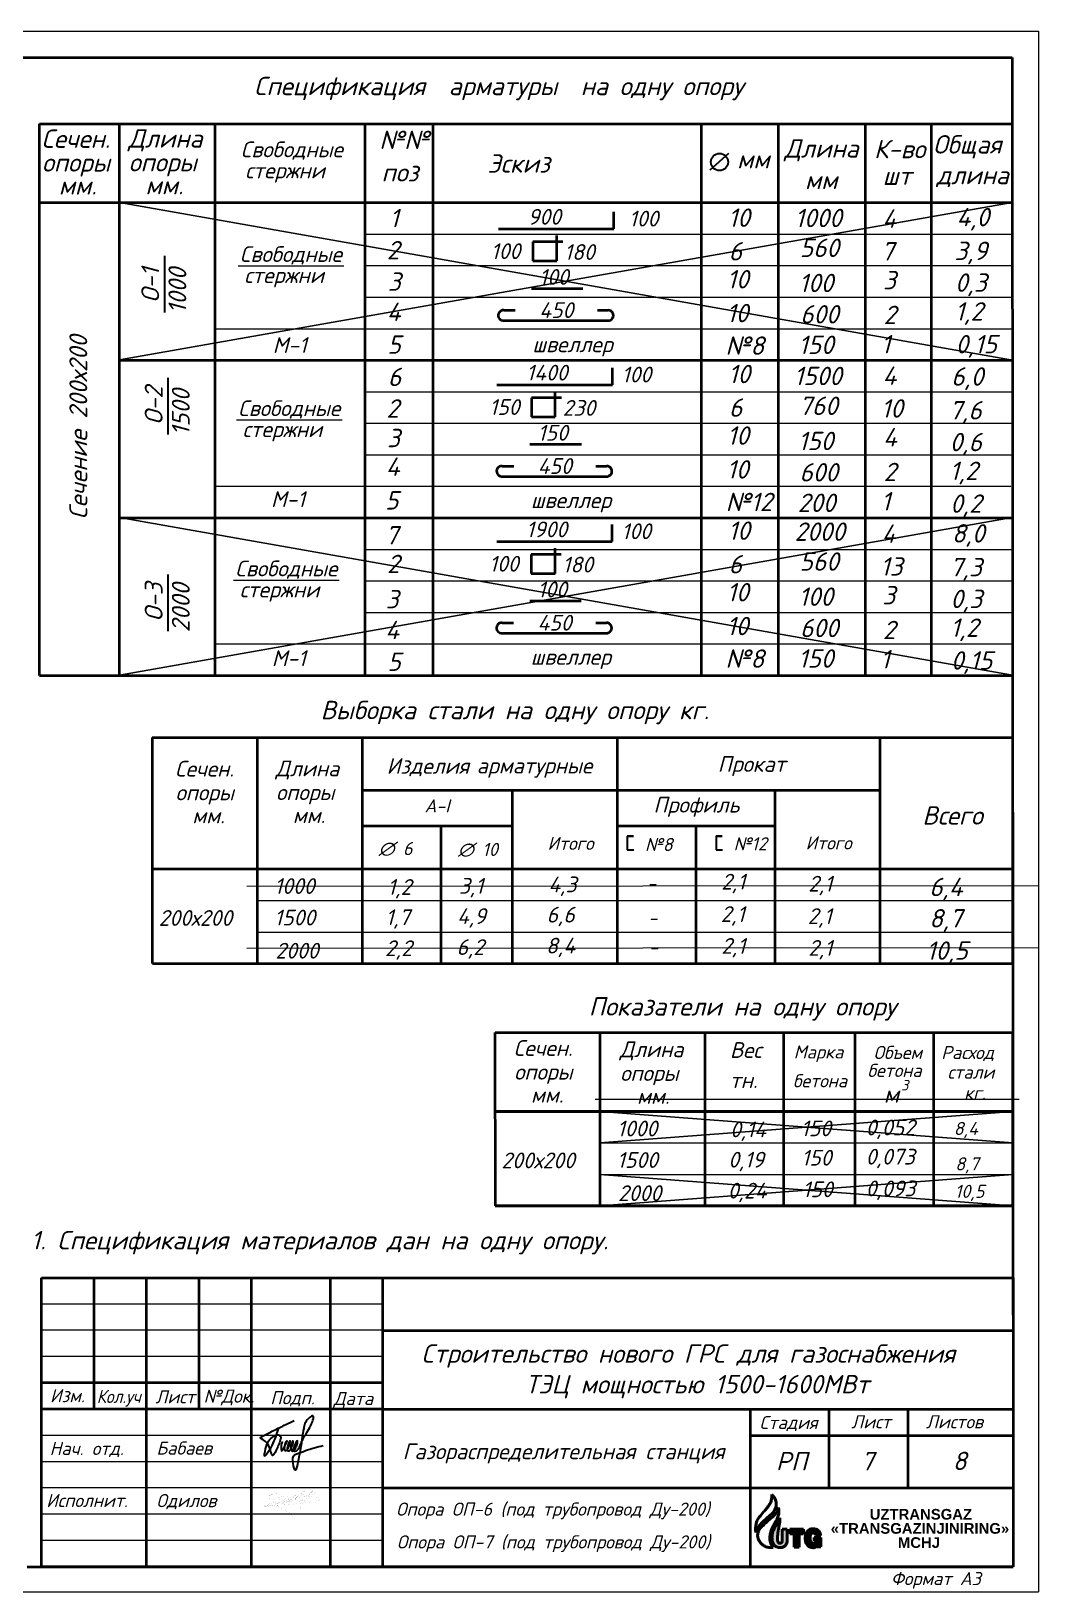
# Model space of a CAD drawing. Extents: x 108150 to 142535, y -18867 to -9422.
# Drawn here: x 136895.4 to 137087.3, y -16379.9 to -16082.9 of the extents above; entities that cross this region are included whole.
import ezdxf

# ---------------------------------------------------------------- set-up
doc = ezdxf.new("R2010")
doc.units = 0
doc.header["$MEASUREMENT"] = 0
doc.layers.add('12321', color=7, linetype='Continuous')
doc.layers.add('PDF2_Text', color=5, linetype='Continuous')
for name, color, linetype, lineweight in [('SNOVNOY', 3, 'Continuous', 70), ('Выносные', 8, 'Continuous', 15), ('надписи', 2, 'Continuous', 15), ('Основные', 4, 'Continuous', 40), ('Размер', 8, 'Continuous', 30), ('РАЗМЕРЫ', 8, 'Continuous', 30), ('Слой1', 1, 'Continuous', 60), ('Текст', 2, 'Continuous', 15)]:
    doc.layers.add(name, color=color, linetype=linetype, lineweight=lineweight)
doc.styles.add('PDF Arial', font='arial.ttf')
doc.styles.add('ГОСТ', font='isocpeur.ttf', dxfattribs={"oblique": 15, "height": 2.5})
doc.styles.add('ГОСТ2.5', font='isocpeur.ttf', dxfattribs={"oblique": 15, "height": 2.5})
doc.styles.add('ГОСТ3', font='isocpeur.ttf', dxfattribs={"oblique": 15, "height": 3})

msp = doc.modelspace()

# ---------------------------------------------------------------- hatches: boundary and pattern name
at = {"layer": '12321', "lineweight": 50, "ltscale": 2}
h = msp.add_hatch(color=170, dxfattribs=at)
h.dxf.hatch_style = 1
edge = h.paths.add_edge_path()
edge.add_line((137039.3761, -16367.9729), (137038.4438, -16367.9729))
edge.add_line((137038.4438, -16367.9729), (137038.4438, -16370.1347))
edge.add_spline(control_points=[(137038.4438, -16370.1347), (137038.4313, -16370.243), (137038.4116, -16370.4125), (137038.2499, -16370.6195), (137038.0423, -16370.6599), (137037.8317, -16370.6738), (137037.6796, -16370.5448), (137037.5891, -16370.3615), (137037.5515, -16370.1422), (137037.5557, -16369.7755), (137037.5388, -16369.3205), (137037.5779, -16368.8174), (137037.6371, -16368.3232), (137037.76, -16367.8543), (137037.8274, -16367.2645), (137037.9877, -16366.62), (137037.9783, -16366.1125), (137037.9734, -16365.8422)], knot_values=[0, 0, 0, 0, 0.32175029, 0.50372886, 0.7413174, 0.93122956, 1.11213119, 1.29654799, 1.53988838, 1.77020295, 2.39711599, 2.90378622, 3.28253457, 3.88886889, 4.35336348, 5.06194669, 5.86905617, 5.86905617, 5.86905617, 5.86905617], degree=3, periodic=0)
edge.add_spline(control_points=[(137037.9734, -16365.8422), (137037.9639, -16365.8629), (137037.8634, -16366.0813), (137037.6237, -16366.5769), (137037.2286, -16367.2954), (137036.8363, -16368.0505), (137036.4976, -16368.8004), (137036.4852, -16369.325), (137036.4789, -16369.5937)], knot_values=[0, 0, 0, 0, 0.06833028, 0.72117683, 1.65163806, 2.52459263, 3.28438922, 4.0823675, 4.0823675, 4.0823675, 4.0823675], degree=3, periodic=0)
edge.add_spline(control_points=[(137036.4789, -16369.5937), (137036.4825, -16369.6665), (137036.4964, -16369.9441), (137036.5513, -16370.4239), (137036.8109, -16371.0126), (137037.3852, -16371.3858), (137038.0428, -16371.5175), (137038.6902, -16371.3955), (137039.1689, -16371.0128), (137039.3469, -16370.5346), (137039.3682, -16370.2364), (137039.3761, -16370.1262)], knot_values=[0, 0, 0, 0, 0.2184505, 0.83381126, 1.44661398, 2.07318585, 2.80467327, 3.4162574, 3.99187545, 4.55748986, 4.88904194, 4.88904194, 4.88904194, 4.88904194], degree=3, periodic=0)
edge.add_line((137039.3761, -16370.1262), (137039.3761, -16367.9729))
h = msp.add_hatch(color=170, dxfattribs=at)
h.dxf.hatch_style = 1
h.paths.add_polyline_path([(137041.6295, -16368.8746), (137042.5003, -16368.8746), (137042.5003, -16367.9729), (137039.8621, -16367.9729), (137039.8621, -16368.8746), (137040.6809, -16368.8746), (137040.6809, -16371.3701), (137041.6295, -16371.3701)])
h = msp.add_hatch(color=170, dxfattribs=at)
h.dxf.hatch_style = 1
edge = h.paths.add_edge_path()
edge.add_spline(control_points=[(137045.708, -16369.1564), (137045.7041, -16369.0726), (137045.696, -16368.898), (137045.6183, -16368.6343), (137045.4807, -16368.3897), (137045.3146, -16368.23), (137045.1541, -16368.1165), (137045.0118, -16368.0231), (137044.8143, -16367.9684), (137044.5967, -16367.9099), (137044.2955, -16367.9117), (137043.9172, -16367.8949), (137043.471, -16368.0551), (137043.1362, -16368.4444), (137042.9221, -16368.8913), (137042.811, -16369.4764), (137042.7924, -16370.0158), (137042.915, -16370.5034), (137043.1175, -16370.8327), (137043.3561, -16371.2041), (137043.719, -16371.3926), (137044.0324, -16371.4811), (137044.2629, -16371.5086), (137044.4948, -16371.4923), (137044.7053, -16371.4097), (137044.8793, -16371.2957), (137044.9982, -16371.2182), (137045.0468, -16371.1865)], knot_values=[0, 0, 0, 0, 0.25111067, 0.5227896, 0.81665353, 1.0828984, 1.20521301, 1.40771753, 1.58789185, 1.81639069, 2.08087123, 2.48608788, 2.94981708, 3.44112246, 3.985778, 4.42046793, 5.22027539, 5.58514014, 5.90745935, 6.37746939, 6.88525477, 7.08490717, 7.35582828, 7.57743803, 7.77434882, 8.02634128, 8.20040993, 8.20040993, 8.20040993, 8.20040993], degree=3, periodic=0)
edge.add_line((137045.0468, -16371.1865), (137045.0468, -16371.3633))
edge.add_line((137045.0468, -16371.3633), (137045.7541, -16371.3633))
edge.add_line((137045.7541, -16371.3633), (137045.7541, -16369.5612))
edge.add_line((137045.7541, -16369.5612), (137044.4807, -16369.5612))
edge.add_line((137044.4807, -16369.5612), (137044.4807, -16370.2141))
edge.add_line((137044.4807, -16370.2141), (137044.8756, -16370.2141))
edge.add_spline(control_points=[(137044.8756, -16370.2141), (137044.8798, -16370.277), (137044.8882, -16370.4024), (137044.7847, -16370.5625), (137044.6106, -16370.6742), (137044.3982, -16370.6671), (137044.1513, -16370.6735), (137043.9164, -16370.5234), (137043.7959, -16370.2395), (137043.7479, -16369.9201), (137043.7612, -16369.5719), (137043.761, -16369.2657), (137043.8039, -16369.0048), (137043.9269, -16368.8073), (137044.1554, -16368.6845), (137044.418, -16368.6791), (137044.6563, -16368.7855), (137044.8164, -16368.9574), (137044.8196, -16369.1014), (137044.8208, -16369.1564)], knot_values=[0, 0, 0, 0, 0.18476977, 0.36821541, 0.54027769, 0.78268383, 0.98616211, 1.27703997, 1.54700192, 1.88874392, 2.2406241, 2.58982635, 2.80813824, 3.0254609, 3.2613069, 3.55693344, 3.77661183, 4.03780399, 4.19947695, 4.19947695, 4.19947695, 4.19947695], degree=3, periodic=0)
edge.add_line((137044.8208, -16369.1564), (137045.708, -16369.1564))

# ---------------------------------------------------------------- linework, layer by layer
at = {"lineweight": 25, "const_width": 0.00781}
msp.add_lwpolyline([(136942.472, -16361.4696), (136942.3367, -16361.3074), (136942.2286, -16361.2775), (136942.1319, -16361.2507), (136941.9411, -16361.2562), (136941.7069, -16361.2629), (136941.5889, -16361.2663), (136941.2596, -16361.3573), (136941.0626, -16361.4584), (136940.7849, -16361.6009), (136940.7644, -16361.783), (136940.7488, -16361.9226), (136940.7804, -16362.0863), (136940.9029, -16362.2087), (136941.0573, -16362.363), (136941.3182, -16362.496), (136941.5471, -16362.778), (136941.808, -16363.0015), (136941.9268, -16363.1033), (136941.9092, -16363.2357), (136941.8346, -16363.3102), (136941.7548, -16363.3155), (136941.5418, -16363.4006), (136941.2969, -16363.4485), (136941.0776, -16363.4914), (136940.8283, -16363.5709), (136940.5248, -16363.6188), (136940.1954, -16363.6708), (136939.8487, -16363.656), (136939.6199, -16363.6463), (136939.6783, -16363.5656), (136940.2054, -16363.3634), (136940.7082, -16363.1705), (136941.0466, -16363.076), (136941.4565, -16362.9616), (136941.7601, -16362.8419), (136942.0701, -16362.7196), (136942.2978, -16362.6397), (136942.4237, -16362.5955), (136942.5747, -16362.4747), (136942.6865, -16362.4375), (136942.7823, -16362.3577), (136942.8303, -16362.2672), (136942.8981, -16362.1391), (136942.8448, -16362.1109), (136942.8143, -16362.1608), (136942.7696, -16362.234), (136942.7243, -16362.308), (136942.6676, -16362.4008), (136942.5747, -16362.4747), (136942.5428, -16362.6024), (136942.4735, -16362.7035), (136942.3936, -16362.8203), (136942.3617, -16362.9536), (136942.367, -16363.0814), (136942.4075, -16363.1364), (136942.4475, -16363.1564), (136942.5478, -16363.1731), (136942.6534, -16363.1907), (136942.7448, -16363.1765), (136942.8322, -16363.1629), (136942.9453, -16363.1197), (136943.0143, -16363.0934), (136943.0951, -16363.0626), (136943.3094, -16362.9294), (136943.453, -16362.866), (136943.5299, -16362.8092), (136943.6071, -16362.7521), (136943.6727, -16362.7037), (136943.7296, -16362.6617), (136943.8272, -16362.5655), (136943.9096, -16362.4842), (136944.0142, -16362.4153), (136944.1011, -16362.2484), (136944.1313, -16362.1902), (136944.1099, -16362.1738), (136944.0783, -16362.1698), (136944.0351, -16362.1644), (136943.9652, -16362.1777), (136943.9074, -16362.1974), (136943.8161, -16362.2285), (136943.6819, -16362.2743), (136943.6299, -16362.3183), (136943.555, -16362.363), (136943.4813, -16362.4248), (136943.4194, -16362.4767), (136943.3341, -16362.5483), (136943.3012, -16362.639), (136943.2392, -16362.7476), (136943.2123, -16362.8585), (136943.2157, -16362.9391), (136943.2762, -16363.0231), (136943.3681, -16363.0342), (136943.5369, -16363.0194), (136943.6466, -16362.9962), (136943.7741, -16362.9693), (136943.9377, -16362.8972), (136944.056, -16362.845), (136944.1489, -16362.804), (136944.4994, -16362.6124), (136944.8332, -16362.3991), (136944.9436, -16362.2951), (136945.1206, -16362.1222), (136945.2443, -16362.0013), (136945.3625, -16361.8533), (136945.3489, -16361.8092), (136945.3014, -16361.7922), (136945.2199, -16361.7922), (136945.152, -16361.8125), (136944.9867, -16361.8621), (136944.8397, -16361.9415), (136944.6848, -16362.0251), (136944.5749, -16362.1111), (136944.4268, -16362.2271), (136944.2932, -16362.3825), (136944.1811, -16362.5827), (136944.1691, -16362.6613), (136944.1648, -16362.6895), (136944.1904, -16362.7401), (136944.2231, -16362.7634), (136944.2651, -16362.7935), (136944.3864, -16362.7827), (136944.5223, -16362.7705), (136944.9231, -16362.689), (136945.315, -16362.5485), (136945.7452, -16362.3612), (136946.5408, -16361.8533), (136947.0782, -16361.4687), (136947.1511, -16361.3894), (136947.2047, -16361.2652), (136947.2069, -16361.1795), (136947.1704, -16361.1495), (136947.1168, -16361.1388), (136947.0439, -16361.1538), (136946.9282, -16361.1902), (136946.8167, -16361.2437), (136946.1136, -16361.7558), (136945.6785, -16362.1864), (136945.5939, -16362.3195), (136945.575, -16362.3842), (136945.567, -16362.4388), (136945.551, -16362.5484), (136945.5615, -16362.6512), (136945.598, -16362.6984), (136945.7126, -16362.7429), (136945.8395, -16362.7577), (136946.0835, -16362.7496), (136946.3184, -16362.713), (136946.5289, -16362.6546), (136946.6671, -16362.6163), (136947.1302, -16362.3952), (136947.3941, -16362.2009), (136947.6823, -16361.9094), (136947.8246, -16361.6352), (136947.9079, -16361.3681), (136947.9045, -16361.1425), (136947.8628, -16361.0037), (136947.7947, -16360.8969), (136947.7097, -16360.8643), (136947.57, -16360.8106), (136947.3786, -16360.7968), (136947.2087, -16360.8294), (136947.0714, -16360.8686), (136947.0191, -16360.9143), (136946.9255, -16360.9644), (136946.8492, -16361.0319), (136946.7626, -16361.1086), (136946.7338, -16361.1669), (136946.7148, -16361.2053), (136946.7381, -16361.2627), (136946.7969, -16361.291), (136946.8602, -16361.3214), (136946.896, -16361.3387), (136947.1019, -16361.4151), (136947.2871, -16361.4586), (136947.5224, -16361.4695), (136947.8141, -16361.483), (136948.1323, -16361.4586), (136948.3212, -16361.4441), (136948.6137, -16361.3911), (136948.9891, -16361.3107), (136949.2538, -16361.2272), (136949.3548, -16361.161), (136949.4647, -16361.0891), (136949.4942, -16360.9765), (136949.4489, -16360.8721), (136949.3583, -16360.785), (136949.2538, -16360.7467), (136949.1772, -16360.6597), (136949.1391, -16360.6343), (136949.1021, -16360.6439), (136949.0527, -16360.6672), (136948.9951, -16360.7138), (136948.9348, -16360.7755), (136948.8975, -16360.8136), (136948.8501, -16360.8621), (136948.6224, -16361.093), (136948.5138, -16361.2331), (136948.4145, -16361.3611), (136948.2791, -16361.5357), (136948.0562, -16361.8231), (136947.4164, -16362.7152), (136946.9566, -16363.4038), (136946.6376, -16363.996), (136946.3357, -16364.5933), (136946.0228, -16365.2127), (136945.6712, -16365.9085), (136945.6359, -16365.944), (136945.6068, -16365.9855), (136945.5681, -16365.9994), (136945.5279, -16365.9966), (136945.503, -16365.933), (136945.4545, -16365.8416), (136945.4, -16365.7389), (136945.323, -16365.6244), (136945.1361, -16365.3919), (136944.3321, -16364.6981), (136943.4843, -16364.1934), (136942.4758, -16363.7392), (136941.7329, -16363.5326), (136941.3707, -16363.4616), (136940.5184, -16363.522), (136940.1272, -16363.5497), (136939.8998, -16363.5658), (136939.9431, -16363.5078), (136940.1846, -16363.5007), (136942.1839, -16363.4119), (136943.3203, -16363.3623), (136945.193, -16363.231), (136946.3021, -16363.1212), (136946.8471, -16363.0673), (136947.8747, -16362.9176), (136949.2238, -16362.6668), (136949.7456, -16362.5382), (136950.0852, -16362.4453), (136950.2818, -16362.356), (136950.3617, -16362.2748), (136950.3743, -16362.2143), (136950.3659, -16362.1609), (136950.3378, -16362.1159), (136950.2801, -16362.0667), (136950.1914, -16362.0287), (136950.0451, -16361.9992), (136949.9191, -16361.9738), (136948.3322, -16361.7578), (136947.1299, -16361.6748), (136945.6975, -16361.6315), (136944.5633, -16361.6602), (136943.5705, -16361.7501), (136942.9266, -16361.8436), (136942.213, -16361.9949), (136941.9429, -16362.0521), (136941.7453, -16362.1423), (136941.5442, -16362.2613), (136941.5007, -16362.3146), (136941.4784, -16362.3652), (136941.4669, -16362.4247), (136941.4527, -16362.4979), (136941.4598, -16362.5357), (136941.467, -16362.5743), (136941.5599, -16362.7194), (136941.6553, -16362.7853), (136941.7825, -16362.8125), (136942.0641, -16362.8534), (136942.2072, -16362.8488), (136942.6389, -16362.8351), (136942.9159, -16362.7989), (136944.791, -16362.5491)], dxfattribs=at)
at = {"layer": '12321', "color": 170, "lineweight": 50, "ltscale": 2}
for p, q in [((137038.4438, -16367.9729), (137039.3761, -16367.9729)), ((137038.4438, -16367.9729), (137038.4438, -16370.1347)), ((137039.3761, -16367.9729), (137039.3761, -16370.1262)), ((137039.8621, -16367.9729), (137042.5003, -16367.9729)), ((137039.8621, -16367.9729), (137039.8621, -16368.8746)), ((137040.6809, -16368.8746), (137039.8621, -16368.8746)), ((137040.6809, -16371.3701), (137040.6809, -16368.8746)), ((137042.5003, -16368.8746), (137041.6295, -16368.8746)), ((137041.6295, -16368.8746), (137041.6295, -16371.3701)), ((137042.5003, -16367.9729), (137042.5003, -16368.8746)), ((137044.4807, -16369.5612), (137045.7541, -16369.5612)), ((137044.4807, -16369.5612), (137044.4807, -16370.2141)), ((137044.4807, -16370.2141), (137044.8756, -16370.2141)), ((137045.708, -16369.1564), (137044.8208, -16369.1564)), ((137045.7541, -16369.5612), (137045.7541, -16371.3633)), ((137041.6295, -16371.3701), (137040.6809, -16371.3701)), ((137045.0468, -16371.3633), (137045.0468, -16371.1865)), ((137045.7541, -16371.3633), (137045.0468, -16371.3633))]:
    msp.add_line(p, q, dxfattribs=at)
at = {"layer": '12321', "color": 150, "lineweight": 50, "ltscale": 2}
for points in [[(137033.4029, -16368.6185), (137033.3387, -16367.883), (137033.4574, -16367.0458), (137033.6025, -16366.4327), (137034.0642, -16365.7076), (137034.8825, -16364.6969), (137035.4366, -16364.0567), (137035.7796, -16363.6282), (137036.0104, -16363.2855), (137036.2978, -16362.6502), (137036.3761, -16362.3453), (137036.4332, -16361.9044), (137036.438, -16361.5699), (137036.4245, -16361.3906)], [(137033.4029, -16368.6185), (137033.5681, -16368.0034), (137033.8779, -16367.5163), (137034.4066, -16366.9053), (137035.228, -16366.1105), (137035.7763, -16365.622), (137036.3576, -16365.1136), (137036.8657, -16364.5245), (137037.1307, -16363.9506), (137037.2445, -16363.5742), (137037.2664, -16362.8157), (137037.0845, -16362.2682), (137036.8114, -16361.8095), (137036.5573, -16361.5462), (137036.4245, -16361.3906)]]:
    msp.add_spline(points, degree=3, dxfattribs=at)
at = {"layer": '12321', "color": 82, "lineweight": 50, "ltscale": 2, "true_color": 0x41c20a}
for points in [[(137036.7093, -16371.4596), (137035.8715, -16371.4628), (137035.1308, -16371.2271), (137034.5442, -16370.8264), (137034.0764, -16370.235), (137033.9811, -16370.0574), (137033.7826, -16369.4746), (137033.7584, -16368.8877), (137033.8823, -16368.4335), (137034.364, -16367.673), (137035.0788, -16366.9746), (137036.0084, -16366.1147), (137036.8055, -16365.4284), (137037.1398, -16365.0418), (137037.5255, -16364.4409), (137037.6332, -16364.1274), (137037.6953, -16363.8364)], [(137036.7093, -16371.4596), (137036.2397, -16370.6726), (137036.0942, -16370.0578), (137036.1271, -16369.1121), (137036.2857, -16368.3781), (137036.4979, -16367.7764), (137037.0264, -16366.8428), (137037.3115, -16366.3072), (137037.6208, -16365.6519), (137037.7195, -16365.2773), (137037.7784, -16364.8191), (137037.8018, -16364.4238), (137037.775, -16364.1054), (137037.6953, -16363.8364)]]:
    msp.add_spline(points, degree=3, dxfattribs=at)
at = {"layer": '12321', "color": 170, "lineweight": 50, "ltscale": 2}
for points in [[(137036.4789, -16369.5937), (137036.5516, -16368.7991), (137036.8254, -16368.0903), (137037.2231, -16367.3132), (137037.6597, -16366.4916), (137037.9448, -16365.9042), (137037.9734, -16365.8422)], [(137038.4438, -16370.1347), (137038.3693, -16370.4477), (137038.2524, -16370.5872), (137038.0254, -16370.6573), (137037.8356, -16370.6492), (137037.6918, -16370.5395), (137037.6052, -16370.3767), (137037.5584, -16370.1379), (137037.5532, -16369.9076), (137037.5506, -16369.2807), (137037.5852, -16368.7752), (137037.6346, -16368.3997), (137037.7559, -16367.8056), (137037.8261, -16367.3465), (137037.9509, -16366.649), (137037.9734, -16365.8422)], [(137039.3761, -16370.1262), (137039.3405, -16370.4558), (137039.1274, -16370.9798), (137038.6821, -16371.3445), (137038.0843, -16371.4736), (137037.3669, -16371.3305), (137036.8549, -16370.9694), (137036.5828, -16370.4203), (137036.491, -16369.8118), (137036.4789, -16369.5937)], [(137045.708, -16369.1564), (137045.6867, -16368.9062), (137045.6113, -16368.6452), (137045.4641, -16368.3908), (137045.2745, -16368.204), (137045.1754, -16368.1322), (137045.001, -16368.0292), (137044.8299, -16367.9729), (137044.607, -16367.9224), (137044.3429, -16367.9096), (137043.9378, -16367.9208), (137043.5036, -16368.0838), (137043.1662, -16368.4409), (137042.9313, -16368.9322), (137042.8416, -16369.3576), (137042.839, -16370.1574), (137042.9364, -16370.509), (137043.0928, -16370.7908), (137043.3773, -16371.1649), (137043.8184, -16371.4165), (137044.0107, -16371.4704), (137044.2798, -16371.5011), (137044.5004, -16371.48), (137044.685, -16371.4113), (137044.901, -16371.2816), (137045.0468, -16371.1865)], [(137044.8208, -16369.1564), (137044.8022, -16368.9958), (137044.6378, -16368.7929), (137044.4373, -16368.703), (137044.1418, -16368.7107), (137043.9362, -16368.8263), (137043.818, -16369.0086), (137043.7727, -16369.2222), (137043.7589, -16369.5711), (137043.7589, -16369.923), (137043.8154, -16370.2601), (137043.9362, -16370.5015), (137044.1829, -16370.6556), (137044.3859, -16370.6694), (137044.6273, -16370.6469), (137044.7731, -16370.5555), (137044.8684, -16370.3988), (137044.8756, -16370.2141)]]:
    msp.add_spline(points, degree=3, dxfattribs=at)
at = {"layer": 'Выносные'}
for p, q in [((136667.2043, -16082.8917), (137087.2043, -16082.8917)), ((137087.2043, -16082.8917), (137087.2043, -16379.8917)), ((136958.9921, -16121.505), (137082.2252, -16121.505)), ((136958.9921, -16127.505), (137082.2289, -16127.505)), ((136958.9921, -16133.505), (137082.2326, -16133.505)), ((136930.4371, -16139.505), (137082.2364, -16139.505)), ((136958.9921, -16151.505), (137082.2438, -16151.505)), ((136958.9921, -16157.505), (137082.2475, -16157.505)), ((136958.9921, -16163.505), (137082.2513, -16163.505)), ((136930.4371, -16169.505), (137081.9697, -16169.505)), ((136958.9921, -16181.505), (137082.2625, -16181.505)), ((136958.9921, -16187.505), (137082.2662, -16187.505)), ((136958.9921, -16193.505), (137082.2699, -16193.505)), ((136930.4371, -16199.505), (137082.2736, -16199.505)), ((136938.444, -16248.3268), (137082.2849, -16248.3268)), ((137003.7066, -16294.4698), (137082.3198, -16294.4698)), ((137003.8083, -16294.4698), (137082.3196, -16294.4698)), ((137003.712, -16300.4698), (137082.3196, -16300.4698)), ((136962.4042, -16325.132), (136897.4042, -16325.132)), ((136962.4042, -16330.132), (136897.4042, -16330.132)), ((136962.4042, -16330.132), (136962.3827, -16330.132)), ((136962.4042, -16330.132), (136962.3827, -16330.132)), ((136962.4042, -16335.132), (136897.4042, -16335.132)), ((136962.4042, -16335.132), (136897.4042, -16335.132)), ((136962.4042, -16350.132), (136897.4042, -16350.132)), ((136962.4042, -16355.132), (136897.4042, -16355.132)), ((136962.4042, -16360.132), (136897.4042, -16360.132)), ((136962.4042, -16365.132), (136897.4042, -16365.132)), ((136962.4042, -16370.132), (136897.4042, -16370.132)), ((136667.2043, -16379.8917), (137087.2043, -16379.8917))]:
    msp.add_line(p, q, dxfattribs=at)
at = {"layer": 'Выносные', "color": 4, "lineweight": 40}
for p, q in [((136912.2043, -16145.505), (137082.2401, -16145.505)), ((136912.1877, -16175.505), (137082.2587, -16175.5048)), ((136896.9697, -16205.505), (137082.2774, -16205.505)), ((136918.5283, -16242.3268), (137082.2849, -16242.3268)), ((136918.5225, -16260.3268), (137082.2849, -16260.3268))]:
    msp.add_line(p, q, dxfattribs=at)
at = {"layer": 'Выносные', "color": 8, "ltscale": 2}
for p, q in [((136936.4919, -16245.5859), (137087.2928, -16245.4637)), ((136936.4919, -16257.3995), (137087.2928, -16257.2773)), ((137002.7848, -16286.1518), (137083.5587, -16286.1518))]:
    msp.add_line(p, q, dxfattribs=at)
at = {"layer": 'Выносные', "color": 253}
for p, q in [((136938.444, -16254.3268), (137082.2849, -16254.3268)), ((137003.7066, -16300.4698), (137082.3198, -16300.4698))]:
    msp.add_line(p, q, dxfattribs=at)
at = {"layer": 'Выносные', "color": 4, "lineweight": 50}
for p, q in [((136983.7909, -16288.4698), (137082.3198, -16288.4698)), ((136983.7851, -16306.4698), (137082.3198, -16306.4698)), ((136983.7907, -16306.4698), (137082.3196, -16306.4698))]:
    msp.add_line(p, q, dxfattribs=at)
at = {"layer": 'Основные'}
for p, q in [((136687.2043, -16087.8917), (137082.2043, -16087.8917)), ((137082.2043, -16087.8917), (137082.3827, -16375.1357)), ((136958.9921, -16205.505), (136958.9921, -16100.3508)), ((136896.9697, -16100.505), (137082.2121, -16100.505)), ((136896.9697, -16205.505), (136896.9697, -16100.505)), ((136912.2043, -16205.505), (136912.2043, -16100.505)), ((136930.4371, -16205.505), (136930.4371, -16100.5373)), ((136971.9697, -16205.505), (136971.9697, -16100.505)), ((137022.9801, -16100.5983), (137022.9801, -16205.505)), ((137037.6803, -16100.4324), (137037.6803, -16205.505)), ((137054.2198, -16100.3761), (137054.2198, -16205.505)), ((137066.7841, -16100.4103), (137066.7841, -16205.505)), ((136896.9697, -16115.505), (137082.2215, -16115.505)), ((136918.4472, -16217.3268), (137082.2847, -16217.3268)), ((136918.5225, -16260.3268), (136918.502, -16217.3268)), ((136938.502, -16260.3268), (136938.502, -16217.3268)), ((136958.502, -16260.3268), (136958.502, -16217.3268)), ((137007.057, -16260.3268), (137007.057, -16217.29)), ((137057.057, -16260.3268), (137057.057, -16217.29)), ((137082.2847, -16217.3268), (137082.2847, -16260.3268)), ((136958.502, -16227.3268), (137057.057, -16227.3268)), ((136987.057, -16260.3268), (136987.057, -16227.3424)), ((137037.057, -16260.3268), (137037.057, -16227.3268)), ((136973.502, -16260.3268), (136973.502, -16234.1365)), ((137022.057, -16260.3268), (137022.057, -16234.1365)), ((136918.5881, -16242.3268), (137082.2847, -16242.3268)), ((136983.7846, -16273.4698), (137082.3196, -16273.4698)), ((136983.8505, -16306.4698), (136983.7846, -16273.4698)), ((137003.7646, -16306.4698), (137003.7646, -16273.4698)), ((137023.7646, -16306.4698), (137023.7646, -16273.4698)), ((137038.7646, -16306.4698), (137038.7646, -16273.4698)), ((137052.3196, -16306.4698), (137052.3196, -16273.4854)), ((137067.3196, -16306.4698), (137067.3196, -16273.4854)), ((137082.3196, -16306.4698), (137082.3196, -16273.4854)), ((136983.8507, -16288.4698), (137082.3196, -16288.4698)), ((136897.3827, -16320.1357), (137082.3827, -16320.1357)), ((136897.3827, -16375.1357), (136897.3827, -16320.1357)), ((136907.4042, -16345.132), (136907.4042, -16320.1357)), ((136917.3827, -16375.1357), (136917.3827, -16320.1357)), ((136927.4042, -16345.132), (136927.4042, -16320.1357)), ((136937.3827, -16375.1357), (136937.3827, -16320.1357)), ((136952.3827, -16375.1357), (136952.3827, -16320.1357)), ((136962.3827, -16375.1357), (136962.3827, -16320.1357)), ((137082.3827, -16320.1357), (137082.3827, -16375.1357)), ((136962.3827, -16330.1357), (137082.3827, -16330.1357)), ((136962.4042, -16340.132), (136897.4042, -16340.132)), ((136962.4042, -16345.132), (136897.4042, -16345.132)), ((136962.3827, -16345.1357), (137082.3827, -16345.1357)), ((137032.3827, -16375.1357), (137032.3827, -16345.1357)), ((137047.3827, -16360.1357), (137047.3827, -16345.1357)), ((137062.3827, -16360.1357), (137062.3827, -16345.1357)), ((137032.37, -16350.1357), (137082.37, -16350.1357)), ((136962.3827, -16360.1357), (137082.3827, -16360.1357)), ((136894.6489, -16375.1357), (137082.3827, -16375.1357)), ((137082.3827, -16375.1357), (136897.3827, -16375.1357))]:
    msp.add_line(p, q, dxfattribs=at)
at = {"layer": 'Размер', "color": 8, "linetype": 'ByBlock', "lineweight": 25}
for p, q in [((136912.2043, -16115.4615), (137082.2774, -16145.4745)), ((137082.2399, -16115.4615), (136912.2043, -16145.4485)), ((136912.2043, -16175.4615), (137082.2774, -16205.4745)), ((137082.2399, -16175.4615), (136912.2043, -16205.4485)), ((137003.7646, -16288.4698), (137082.3196, -16294.4698)), ((137082.3196, -16288.4698), (137003.7646, -16294.4698)), ((137003.7646, -16300.4698), (137082.3196, -16306.4698)), ((137082.3196, -16300.4698), (137003.7646, -16306.4698))]:
    msp.add_line(p, q, dxfattribs=at)
at = {"layer": 'РАЗМЕРЫ'}
msp.add_line((137024.6967, -16109.243), (137028.2686, -16106.0701), dxfattribs=at)
at = {"layer": 'РАЗМЕРЫ', "color": 0, "lineweight": 40}
for p, q in [((137006.3837, -16120.5033), (137006.3837, -16117.2697)), ((136984.3908, -16120.5033), (137006.3837, -16120.5033)), ((136996.6595, -16122.9929), (136990.9541, -16122.9929)), ((136990.9541, -16123.0002), (136990.9541, -16126.588)), ((136995.4957, -16126.588), (136995.4957, -16121.7796)), ((136990.9541, -16126.588), (136995.4957, -16126.588)), ((136990.6695, -16131.835), (137000.4644, -16131.835)), ((136985.4077, -16135.9956), (136987.5926, -16135.9956)), ((137003.2305, -16135.9956), (137005.2854, -16135.9956)), ((136985.2476, -16137.9551), (137005.2161, -16137.9551)), ((137006.092, -16150.1676), (137006.092, -16146.934)), ((136984.0992, -16150.1676), (137006.092, -16150.1676)), ((136996.3679, -16152.6572), (136990.6625, -16152.6572)), ((136990.6625, -16152.6645), (136990.6625, -16156.2522)), ((136995.2041, -16156.2522), (136995.2041, -16151.4439)), ((136990.6625, -16156.2522), (136995.2041, -16156.2522)), ((136990.3779, -16161.4992), (137000.1728, -16161.4992)), ((136985.1161, -16165.6599), (136987.3009, -16165.6599)), ((137002.9389, -16165.6599), (137004.9937, -16165.6599)), ((136984.956, -16167.6194), (137004.9244, -16167.6194)), ((137006.0572, -16179.9921), (137006.0572, -16176.7585)), ((136984.0644, -16179.9921), (137006.0572, -16179.9921)), ((136996.3331, -16182.4817), (136990.6276, -16182.4817)), ((136990.6276, -16182.489), (136990.6276, -16186.0768)), ((136995.1693, -16186.0768), (136995.1693, -16181.2684)), ((136990.6276, -16186.0768), (136995.1693, -16186.0768)), ((136990.3431, -16191.3238), (137000.138, -16191.3238)), ((136984.9212, -16197.4439), (137004.8896, -16197.4439)), ((136985.0812, -16195.4844), (136987.2661, -16195.4844)), ((137002.9041, -16195.4844), (137004.9589, -16195.4844))]:
    msp.add_line(p, q, dxfattribs=at)
at = {"layer": 'РАЗМЕРЫ', "color": 0}
for p, q in [((136995.4957, -16121.7796), (136995.4957, -16122.9929)), ((136920.7745, -16125.6276), (136920.7745, -16136.4283)), ((136921.4229, -16148.8471), (136921.4229, -16159.6477)), ((136995.2041, -16151.4439), (136995.2041, -16152.6572)), ((136995.1693, -16181.2684), (136995.1693, -16182.4817)), ((136921.4229, -16186.2787), (136921.4229, -16197.0794))]:
    msp.add_line(p, q, dxfattribs=at)
at = {"layer": 'РАЗМЕРЫ', "color": 2, "lineweight": 40}
for p, q in [((136958.4327, -16234.1365), (136987.0206, -16234.1365)), ((137007.057, -16234.1365), (137037.0793, -16234.1365))]:
    msp.add_line(p, q, dxfattribs=at)
at = {"layer": 'РАЗМЕРЫ', "color": 2}
for p, q in [((137008.8984, -16236.0996), (137010.0972, -16236.0996)), ((137010.0972, -16236.0996), (137008.9241, -16236.0996)), ((137008.9241, -16236.0996), (137008.9241, -16238.6983)), ((137025.8116, -16236.0996), (137027.0105, -16236.0996)), ((137027.0105, -16236.0996), (137025.8374, -16236.0996)), ((137025.8374, -16236.0996), (137025.8374, -16238.6983)), ((137008.9241, -16238.6983), (137010.149, -16238.6983)), ((137025.8374, -16238.6983), (137027.0623, -16238.6983))]:
    msp.add_line(p, q, dxfattribs=at)
at = {"layer": 'РАЗМЕРЫ'}
msp.add_circle((137026.4799, -16107.7819), 1.6345, dxfattribs=at)
at = {"layer": 'РАЗМЕРЫ', "color": 0, "lineweight": 40}
for centre, radius, start, end in [((136985.3067, -16136.9736), 0.9832, 84.101228, 266.739621), ((137005.3047, -16136.9776), 0.9823, 264.371891, 91.418757), ((136985.015, -16166.6378), 0.9832, 84.101228, 266.739621), ((137005.0131, -16166.6418), 0.9823, 264.371891, 91.418757), ((136984.9802, -16196.4624), 0.9832, 84.101228, 266.739621), ((137004.9783, -16196.4664), 0.9823, 264.371891, 91.418757)]:
    msp.add_arc(centre, radius, start, end, dxfattribs=at)
at = {"layer": 'Слой1', "color": 5, "lineweight": 30, "ltscale": 2}
for points in [[(136943.2337, -16351.3197), (136942.9795, -16352.2641), (136943.0964, -16353.039), (136943.7239, -16352.1551), (136944.0698, -16351.1744), (136943.9117, -16351.3306), (136943.6846, -16351.9715), (136943.6184, -16352.8366), (136943.6878, -16353.0022), (136943.8775, -16353.0297), (136944.3878, -16352.4572), (136944.684, -16351.5981), (136944.6906, -16351.1882), (136944.6195, -16351.2575), (136944.3931, -16351.7305), (136944.1957, -16352.3154), (136944.2887, -16353.0611), (136944.4808, -16353.0895), (136944.8468, -16352.7287), (136945.0939, -16352.2105), (136945.2756, -16351.5553), (136945.239, -16351.1815), (136945.0969, -16351.3988), (136944.9598, -16351.7629), (136944.8426, -16352.5017), (136945.159, -16353.1059), (136945.646, -16352.7294), (136945.9417, -16352.2111), (136946.1154, -16351.4927), (136946.1098, -16351.1822), (136945.8014, -16351.4767), (136945.5926, -16351.921), (136945.3607, -16352.6877), (136945.4922, -16353.1201), (136945.9361, -16353.0368), (136946.3744, -16352.5522), (136946.6932, -16351.8391), (136947.0989, -16350.8925), (136948.4832, -16348.6021), (136949.0611, -16346.4157), (136947.6116, -16347.6424), (136947.3462, -16348.5939), (136947.1796, -16349.439), (136946.9796, -16350.6026), (136946.7979, -16351.9389), (136946.3858, -16354.2865), (136946.0033, -16356.0905)], [(136939.5905, -16350.1935), (136941.5622, -16349.2018), (136943.8875, -16348.0619), (136945.485, -16347.2949)], [(136946.0033, -16356.0905), (136945.756, -16356.7637), (136945.2656, -16355.4325), (136945.563, -16353.8426), (136946.1268, -16353.5948), (136947.6241, -16353.027), (136951.0073, -16352.0348)]]:
    msp.add_spline(points, degree=3, dxfattribs=at)
msp.add_open_spline([(136942.5538, -16348.6948), (136942.0278, -16349.8027), (136942.0324, -16350.9129), (136939.537, -16354.9695), (136940.0162, -16352.776), (136940.2663, -16351.6114), (136941.1059, -16350.55), (136942.3449, -16349.8507), (136943.12, -16350.2992), (136942.741, -16351.3004), (136942.3807, -16352.2669), (136941.9511, -16353.2077), (136941.3128, -16354.3607), (136940.9135, -16352.4384), (136940.0097, -16350.9093), (136938.6859, -16350.6507), (136939.5905, -16350.1935)], degree=3, knots=[0, 0, 0, 0, 2.93063033, 5.60937799, 6.43355211, 8.13489406, 9.39731787, 10.34854491, 11.61476267, 12.68778862, 13.85675588, 14.91928428, 15.73101515, 16.55411396, 18.06169832, 18.89184522, 18.89184522, 18.89184522, 18.89184522], dxfattribs=at)
at = {"layer": 'Текст', "color": 0}
for p, q in [((136934.8168, -16127.5288), (136954.9408, -16127.5288)), ((136934.4908, -16156.8493), (136954.6148, -16156.8493)), ((136933.9482, -16187.3549), (136954.0722, -16187.3549))]:
    msp.add_line(p, q, dxfattribs=at)

# ---------------------------------------------------------------- texts
at = {"layer": 'PDF2_Text', "char_height": 2.027069, "attachment_point": 7, "style": 'PDF Arial'}
for s, insert in [('{\\fArial|b1|i0|c204|p34;UZTRANSGAZ}', (137055.0827, -16366.1837)), ('{\\fArial|b1|i0|c204|p34;«TRANSGAZINJINIRING»}', (137047.6673, -16368.8731)), ('{\\fArial|b1|i0|c204|p34;MCHJ}', (137060.4495, -16371.5625))]:
    msp.add_mtext(s, dxfattribs=dict(at, insert=insert))
at = {"layer": 'SNOVNOY', "color": 3, "insert": (136969.6169, -16332.7957), "char_height": 3.5, "width": 108.046652, "attachment_point": 1}
msp.add_mtext('\\pi0.10079;{\\fISOCPEUR|b0|i1|c204|p34;Строительство нового ГРС для газоснабжения \\P\\pi19.88905;ТЭЦ мощностью 1500-1600МВт}', dxfattribs=at)
at = {"layer": 'Выносные', "color": 2, "insert": (136966.1344, -16351.6619), "char_height": 3, "width": 184.427181, "attachment_point": 1, "style": 'ГОСТ'}
msp.add_mtext('Газораспределительная станция {\\fTimes New Roman|b1|i0|c204|p18;\\Q0; }', dxfattribs=at)
at = {"layer": 'надписи', "color": 0, "lineweight": 30, "style": 'ГОСТ3', "oblique": 15}
for s, p in [('М-1', (136941.3903, -16144.1224)), ('швеллер', (136990.8437, -16143.979)), ('М-1', (136941.0643, -16173.443)), ('швеллер', (136990.5521, -16173.6432)), ('М-1', (136941.2134, -16203.7118)), ('швеллер', (136990.5172, -16203.4678))]:
    msp.add_text(s, height=3, dxfattribs=at).set_placement(p)
at = {"layer": 'Текст', "color": 0, "oblique": 15}
for s, height, style, p in [('Спецификация  арматуры  на одну опору', 3.5, 'ГОСТ', (136937.8505, -16095.0663)), ('Сечен.', 3.5, 'ГОСТ', (136897.361, -16105.0946)), ('Длина', 3.5, 'ГОСТ', (136913.8696, -16105.0459)), ('№№', 3.5, 'ГОСТ', (136961.6883, -16105.3184)), ('Общая', 3.5, 'ГОСТ', (137067.1501, -16106.1776)), ('Свободные', 3, 'ГОСТ3', (136935.31, -16106.8875)), ('Эскиз', 3.5, 'ГОСТ', (136982.2979, -16109.8091)), ('Длина', 3.5, 'ГОСТ', (137038.8192, -16106.9452)), ('К-во', 3.5, 'ГОСТ', (137055.909, -16107.068)), ('опоры', 3.5, 'ГОСТ', (136897.4651, -16109.6181)), ('опоры', 3.5, 'ГОСТ', (136913.9736, -16109.5694)), ('стержни', 3, 'ГОСТ3', (136936.1633, -16110.8914)), ('поз', 3.5, 'ГОСТ', (136962.1029, -16111.4976)), ('мм', 3.5, 'ГОСТ', (137029.8273, -16108.9906)), ('мм.', 3.5, 'ГОСТ', (136900.6388, -16113.9856)), ('мм.', 3.5, 'ГОСТ', (136917.1473, -16113.9369)), ('мм', 3.5, 'ГОСТ', (137042.7488, -16112.9457)), ('шт', 3.5, 'ГОСТ', (137057.5525, -16112.1305)), ('длина', 3.5, 'ГОСТ', (137067.8021, -16112.0136)), ('1', 3.5, 'ГОСТ', (136963.6372, -16120.1952)), ('900', 3, 'ГОСТ3', (136989.9688, -16119.7095)), ('100', 3, 'ГОСТ3', (137009.2293, -16120.0575)), ('10', 3.5, 'ГОСТ', (137028.1133, -16120.1235)), ('1000', 3.5, 'ГОСТ', (137040.8179, -16120.182)), ('4', 3.5, 'ГОСТ', (137057.5352, -16120.3006)), ('4,0', 3.5, 'ГОСТ', (137071.6201, -16120.0172)), ('Свободные', 3, 'ГОСТ3', (136935.1336, -16126.816)), ('2', 3.5, 'ГОСТ', (136963.1213, -16126.3088)), ('100', 3, 'ГОСТ3', (136982.9406, -16126.2531)), ('180', 3, 'ГОСТ3', (136996.8928, -16126.4175)), ('6', 3.5, 'ГОСТ', (137028.2227, -16126.5202)), ('560', 3.5, 'ГОСТ', (137041.7574, -16125.8672)), ('7', 3.5, 'ГОСТ', (137057.2516, -16126.5355)), ('3,9', 3.5, 'ГОСТ', (137071.242, -16126.441)), ('стержни', 3, 'ГОСТ3', (136935.9869, -16130.8199)), ('3', 3.5, 'ГОСТ', (136963.3157, -16132.297)), ('100', 3, 'ГОСТ3', (136992.146, -16131.1571)), ('10', 3.5, 'ГОСТ', (137027.8835, -16131.8394)), ('100', 3.5, 'ГОСТ', (137041.5989, -16132.5537)), ('3', 3.5, 'ГОСТ', (137057.6298, -16132.0147)), ('0,3', 3.5, 'ГОСТ', (137071.3365, -16132.487)), ('4', 3.5, 'ГОСТ', (136963.1195, -16138.0423)), ('450', 3, 'ГОСТ3', (136992.146, -16137.4798)), ('10', 3.5, 'ГОСТ', (137027.8157, -16138.2759)), ('600', 3.5, 'ГОСТ', (137041.8438, -16138.5179)), ('2', 3.5, 'ГОСТ', (137057.7242, -16138.6274)), ('1,2', 3.5, 'ГОСТ', (137071.3365, -16137.9661)), ('5', 3.5, 'ГОСТ', (136963.2283, -16144.2858)), ('№8', 3.5, 'ГОСТ', (137027.6123, -16144.4753)), ('150', 3.5, 'ГОСТ', (137041.521, -16144.3234)), ('1', 3.5, 'ГОСТ', (137057.2516, -16144.201)), ('0,15', 3.5, 'ГОСТ', (137071.431, -16144.201)), ('6', 3.5, 'ГОСТ', (136963.302, -16150.4362)), ('1400', 3, 'ГОСТ3', (136989.6772, -16149.3738)), ('100', 3, 'ГОСТ3', (137007.8595, -16149.7349)), ('10', 3.5, 'ГОСТ', (137028.1568, -16149.8801)), ('1500', 3.5, 'ГОСТ', (137040.6741, -16150.2515)), ('4', 3.5, 'ГОСТ', (137057.5381, -16150.197)), ('6,0', 3.5, 'ГОСТ', (137070.6034, -16150.3573)), ('Свободные', 3, 'ГОСТ3', (136934.8076, -16156.1366)), ('2', 3.5, 'ГОСТ', (136963.044, -16156.4393)), ('150', 3, 'ГОСТ3', (136982.649, -16155.9174)), ('230', 3, 'ГОСТ3', (136996.6012, -16156.0818)), ('6', 3.5, 'ГОСТ', (137028.2662, -16156.2767)), ('760', 3.5, 'ГОСТ', (137041.6136, -16155.9367)), ('10', 3.5, 'ГОСТ', (137057.2544, -16156.4319)), ('7,6', 3.5, 'ГОСТ', (137070.2253, -16156.7812)), ('стержни', 3, 'ГОСТ3', (136935.6609, -16160.1405)), ('3', 3.5, 'ГОСТ', (136963.1528, -16162.0667)), ('150', 3, 'ГОСТ3', (136991.8544, -16160.8214)), ('10', 3.5, 'ГОСТ', (137027.927, -16161.596)), ('150', 3.5, 'ГОСТ', (137041.4551, -16162.6232)), ('4', 3.5, 'ГОСТ', (137057.6326, -16161.9111)), ('0,6', 3.5, 'ГОСТ', (137070.3198, -16162.8271)), ('4', 3.5, 'ГОСТ', (136962.9317, -16167.5174)), ('450', 3, 'ГОСТ3', (136991.8544, -16167.144)), ('10', 3.5, 'ГОСТ', (137027.8592, -16168.0324)), ('600', 3.5, 'ГОСТ', (137041.7, -16168.5874)), ('2', 3.5, 'ГОСТ', (137057.7271, -16168.5239)), ('1,2', 3.5, 'ГОСТ', (137070.3198, -16168.3063)), ('5', 3.5, 'ГОСТ', (136962.7843, -16173.9256)), ('№12', 3.5, 'ГОСТ', (137027.6558, -16174.2318)), ('200', 3.5, 'ГОСТ', (137041.3772, -16174.3929)), ('1', 3.5, 'ГОСТ', (137057.2544, -16174.0975)), ('0,2', 3.5, 'ГОСТ', (137070.4143, -16174.5412)), ('7', 3.5, 'ГОСТ', (136962.8199, -16180.5745)), ('1900', 3, 'ГОСТ3', (136989.6423, -16179.1983)), ('100', 3, 'ГОСТ3', (137007.8247, -16179.5594)), ('10', 3.5, 'ГОСТ', (137028.1153, -16179.6897)), ('2000', 3.5, 'ГОСТ', (137040.776, -16179.8826)), ('4', 3.5, 'ГОСТ', (137057.4021, -16180.2655)), ('8,0', 3.5, 'ГОСТ', (137070.7372, -16180.2084)), ('2', 3.5, 'ГОСТ', (136963.1515, -16186.0252)), ('100', 3, 'ГОСТ3', (136982.6142, -16185.7419)), ('180', 3, 'ГОСТ3', (136996.5664, -16185.9064)), ('6', 3.5, 'ГОСТ', (137028.2247, -16186.0864)), ('560', 3.5, 'ГОСТ', (137041.7155, -16185.5678)), ('13', 3.5, 'ГОСТ', (137057.1185, -16186.5004)), ('7,3', 3.5, 'ГОСТ', (137070.3591, -16186.6322)), ('Свободные', 3, 'ГОСТ3', (136934.2649, -16186.6422)), ('стержни', 3, 'ГОСТ3', (136935.1182, -16190.6461)), ('3', 3.5, 'ГОСТ', (136962.9015, -16192.7257)), ('100', 3, 'ГОСТ3', (136991.8196, -16190.6459)), ('10', 3.5, 'ГОСТ', (137027.8855, -16191.4056)), ('100', 3.5, 'ГОСТ', (137041.557, -16192.2543)), ('3', 3.5, 'ГОСТ', (137057.4967, -16191.9796)), ('0,3', 3.5, 'ГОСТ', (137070.4536, -16192.6782)), ('4', 3.5, 'ГОСТ', (136962.8199, -16198.5974)), ('450', 3, 'ГОСТ3', (136991.8196, -16196.9686)), ('10', 3.5, 'ГОСТ', (137027.8177, -16197.8421)), ('600', 3.5, 'ГОСТ', (137041.8019, -16198.2185)), ('2', 3.5, 'ГОСТ', (137057.5911, -16198.5923)), ('1,2', 3.5, 'ГОСТ', (137070.4536, -16198.1573)), ('5', 3.5, 'ГОСТ', (136963.2279, -16204.6321)), ('№8', 3.5, 'ГОСТ', (137027.6143, -16204.0415)), ('150', 3.5, 'ГОСТ', (137041.4791, -16204.024)), ('1', 3.5, 'ГОСТ', (137057.1185, -16204.1659)), ('0,15', 3.5, 'ГОСТ', (137070.5481, -16204.3922)), ('Выборка стали на одну опору кг.', 3.5, 'ГОСТ', (136950.5215, -16213.8313)), ('Показатели на одну опору', 3.5, 'ГОСТ', (137001.5785, -16270.2329)), ('Сечен.', 3, 'ГОСТ3', (136987.2873, -16277.9065)), ('Длина', 3, 'ГОСТ3', (137007.4857, -16278.1462)), ('Вес ', 3, 'ГОСТ3', (137028.457, -16278.2886)), ('Марка', 2.5, 'ГОСТ', (137040.6093, -16278.3975)), ('        Объем', 2.5, 'ГОСТ', (137043.0954, -16278.5001)), ('       Расход', 2.5, 'ГОСТ', (137057.5621, -16278.5121)), ('опоры', 3, 'ГОСТ3', (136987.3914, -16282.43)), ('опоры', 3, 'ГОСТ3', (137007.5897, -16282.6697)), ('        бетона', 2.5, 'ГОСТ', (137027.7226, -16283.891)), ('        бетона', 2.5, 'ГОСТ', (137041.9213, -16281.9172)), ('       стали', 2.5, 'ГОСТ', (137058.7712, -16282.2435)), ('тн.', 3, 'ГОСТ3', (137028.4241, -16284.0116)), ('м', 3.3, 'ГОСТ', (137057.761, -16286.8052)), ('3', 2, 'ГОСТ', (137061.0527, -16284.4726)), ('         кг.', 2.5, 'ГОСТ', (137058.7532, -16286.1949)), ('мм.', 3, 'ГОСТ3', (136990.5651, -16286.7975)), ('мм.', 3, 'ГОСТ3', (137010.7634, -16287.0372)), ('1. Спецификация материалов дан на одну опору.', 3.5, 'ГОСТ', (136895.3537, -16314.7227))]:
    msp.add_text(s, height=height, dxfattribs=dict(at, style=style)).set_placement(p)
at = {"layer": 'Текст', "color": 0, "style": 'ГОСТ', "oblique": 15}
for s, p in [('О-1', (136919.7746, -16134.5586)), ('1000', (136924.9335, -16136.6311)), ('Сечение 200х200', (136906.0691, -16175.7864)), ('О-2', (136920.4231, -16157.778)), ('1500', (136925.5819, -16159.8506)), ('О-3', (136920.4231, -16195.2097)), ('2000', (136925.5819, -16197.2822))]:
    msp.add_text(s, height=3.4, rotation=90, dxfattribs=at).set_placement(p)
at = {"layer": 'Текст', "oblique": 15}
for s, height, style, p in [('Сечен.', 3, 'ГОСТ3', (136922.7944, -16224.7451)), ('Длина', 3, 'ГОСТ3', (136941.9345, -16224.6964)), ('Изделия', 3, 'ГОСТ3', (136963.0808, -16224.2157)), ('арматурные', 3, 'ГОСТ3', (136980.2244, -16224.1451)), ('Прокат', 3, 'ГОСТ3', (137026.1364, -16223.8479)), ('опоры', 3, 'ГОСТ3', (136922.8985, -16229.2686)), ('опоры', 3, 'ГОСТ3', (136942.0386, -16229.2199)), ('            А-I', 2.5, 'ГОСТ', (136951.2081, -16231.5709)), ('Профиль', 3, 'ГОСТ3', (137013.8945, -16231.6028)), ('Всего', 3.5, 'ГОСТ', (137065.1068, -16233.8899)), ('мм.', 3, 'ГОСТ3', (136926.0721, -16233.6361)), ('мм.', 3, 'ГОСТ3', (136945.2122, -16233.5874)), ('        Итого', 2.5, 'ГОСТ', (136980.9959, -16238.6952)), ('        №8', 2.5, 'ГОСТ', (136999.5581, -16238.924)), ('        №12', 2.5, 'ГОСТ', (137016.4376, -16238.7896)), ('        Итого', 2.5, 'ГОСТ', (137030.1476, -16238.6185)), ('∅ 6', 2.5, 'ГОСТ', (136961.5614, -16239.6924)), ('∅ 10', 2.5, 'ГОСТ', (136976.6663, -16239.8601)), ('1000', 3, 'ГОСТ3', (136941.69, -16247.0827)), ('1,2', 3, 'ГОСТ3', (136963.2374, -16247.2552)), ('3,1', 3, 'ГОСТ3', (136976.8496, -16247.047)), ('4,3', 3, 'ГОСТ3', (136993.8871, -16246.7679)), ('-', 2.5, 'ГОСТ', (137012.7018, -16246.3142)), ('2,1', 3, 'ГОСТ3', (137026.8205, -16246.2489)), ('2,1', 3, 'ГОСТ3', (137043.3825, -16246.6315)), ('6,4', 3.5, 'ГОСТ', (137066.4242, -16247.5023)), ('200х200', 3, 'ГОСТ3', (136919.6757, -16253.1529)), ('1500', 3, 'ГОСТ3', (136941.69, -16253.0751)), ('1,7', 3, 'ГОСТ3', (136962.8919, -16253.0136)), ('4,9', 3, 'ГОСТ3', (136976.5042, -16252.8054)), ('6,6', 3, 'ГОСТ3', (136993.5417, -16252.5262)), ('-', 2.5, 'ГОСТ', (137012.927, -16252.9028)), ('2,1', 3, 'ГОСТ3', (137026.7103, -16252.414)), ('2,1', 3, 'ГОСТ3', (137043.2724, -16252.7967)), ('8,7', 3.5, 'ГОСТ', (137066.4076, -16253.4683)), ('2000', 3, 'ГОСТ3', (136941.9004, -16259.3829)), ('2,2', 3, 'ГОСТ3', (136962.7928, -16258.9078)), ('6,2', 3, 'ГОСТ3', (136976.405, -16258.6995)), ('8,4', 3, 'ГОСТ3', (136993.4426, -16258.4204)), ('-', 2.5, 'ГОСТ', (137013.0225, -16258.5097)), ('2,1', 3, 'ГОСТ3', (137026.8205, -16258.4691)), ('2,1', 3, 'ГОСТ3', (137043.3825, -16258.8517)), ('10,5', 3.5, 'ГОСТ', (137065.864, -16259.6074)), ('1000', 3, 'ГОСТ3', (137006.9526, -16293.2257)), ('0,14', 3, 'ГОСТ3', (137028.4999, -16293.3982)), ('150', 3, 'ГОСТ3', (137041.9674, -16293.1991)), ('0,052', 3, 'ГОСТ3', (137054.3225, -16293.0311)), ('8,4', 2.5, 'ГОСТ', (137071.0868, -16292.9605)), ('200х200', 3, 'ГОСТ3', (136984.9383, -16299.2959)), ('1500', 3, 'ГОСТ3', (137006.9526, -16299.2181)), ('0,19', 3, 'ГОСТ3', (137028.1545, -16299.1566)), ('150', 3, 'ГОСТ3', (137042.0729, -16298.7873)), ('0,073', 3, 'ГОСТ3', (137054.3212, -16298.5865)), ('8,7', 2.5, 'ГОСТ', (137071.3679, -16299.7025)), ('0,24', 3, 'ГОСТ3', (137028.0554, -16305.0508)), ('150', 3, 'ГОСТ3', (137042.2839, -16304.7973)), ('0,093', 3, 'ГОСТ3', (137054.3211, -16304.6256)), ('2000', 3, 'ГОСТ3', (137007.163, -16305.5259)), ('10,5', 2.5, 'ГОСТ', (137071.2878, -16304.9314)), ('Опора ОП-6 (под трубопровод Ду-200)', 2.5, 'ГОСТ2.5', (136964.8979, -16365.4079)), ('Опора ОП-7 (под трубопровод Ду-200)', 2.5, 'ГОСТ2.5', (136965.0376, -16371.6504))]:
    msp.add_text(s, height=height, dxfattribs=dict(at, style=style)).set_placement(p)
at = {"layer": 'Текст', "color": 0, "style": 'ГОСТ', "oblique": 15, "width": 0.9}
msp.add_text('Кол.уч', height=2.5, dxfattribs=at).set_placement((136907.8836, -16343.9661))
at = {"layer": 'Текст', "lineweight": 25, "style": 'ГОСТ', "oblique": 15}
msp.add_text('Исполнит.', height=2.5, dxfattribs=at).set_placement((136898.268, -16363.7622))
at = {"layer": 'Текст', "color": 0, "char_height": 2.5, "width": 865.941396, "attachment_point": 1, "style": 'ГОСТ'}
for s, insert in [('{\\fISOCPEUR|b0|i0|c204|p34;Изм.}', (136898.9808, -16341.315)), ('{\\fISOCPEUR|b0|i0|c204|p34;Лист}', (136919.0607, -16341.5277)), ('{\\fISOCPEUR|b0|i0|c204|p34;№Док.}', (136928.2271, -16341.4094)), ('{\\fISOCPEUR|b0|i0|c204|p34;Подп.}', (136940.9173, -16341.7097)), ('{\\fISOCPEUR|b0|i0|c204|p34;Дата}', (136952.9864, -16341.8568))]:
    msp.add_mtext(s, dxfattribs=dict(at, insert=insert))
at = {"layer": 'Текст', "color": 2, "char_height": 2.5, "width": 865.941396, "attachment_point": 1, "style": 'ГОСТ'}
for s, insert in [('{\\fISOCPEUR|b0|i0|c204|p34;Стадия}', (137034.1073, -16346.4216)), ('{\\fISOCPEUR|b0|i0|c204|p34;Лист}', (137051.5826, -16346.283)), ('{\\fISOCPEUR|b0|i0|c204|p34;Листов}', (137065.8067, -16346.283))]:
    msp.add_mtext(s, dxfattribs=dict(at, insert=insert))
at = {"layer": 'Текст', "color": 5, "char_height": 2.5, "width": 865.941396, "attachment_point": 1, "style": 'ГОСТ'}
for s, insert in [('Нач. отд.', (136898.9187, -16351.358)), ('Бабаев', (136919.2424, -16351.2907))]:
    msp.add_mtext(s, dxfattribs=dict(at, insert=insert))
at = {"layer": 'Текст', "width": 865.941396, "attachment_point": 1}
for s, insert, char_height, style in [('Р{\\fISOCPEUR|b0|i0|c204|p34;П}', (137037.2197, -16353.2815), 3.5, 'ГОСТ'), ('7', (137053.43, -16353.2853), 3.5, 'ГОСТ'), ('8', (137070.8959, -16353.2311), 3.5, 'ГОСТ'), ('Одилов', (136919.2424, -16361.2907), 2.5, 'ГОСТ'), ('Формат А{\\fISOCPEUR|b0|i0|c204|p34;3}', (137059.1317, -16376.124), 2.5, 'ГОСТ2.5')]:
    msp.add_mtext(s, dxfattribs=dict(at, insert=insert, char_height=char_height, style=style))

doc.saveas('drawing.dxf')
